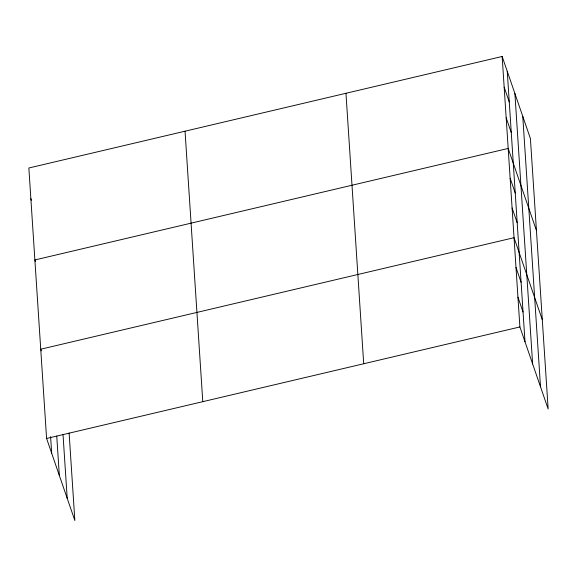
<?xml version="1.0" encoding="UTF-8"?>
<svg xmlns="http://www.w3.org/2000/svg" width="577" height="577" viewBox="0 0 577 577"><rect width="100%" height="100%" fill="white"/><g stroke="black" fill="none" stroke-linecap="round" stroke-linejoin="round"><path stroke-width="0.87" d="M502.149 56.481L519.899 326.95L548.15 408.999L530.407 138.53L502.149 56.481L28.85 168.001L46.593 438.47L74.851 520.519L69.11 433.017M46.593 438.47L519.899 326.95M504.161 87.134L509.26 101.941M506.173 117.787L511.272 132.595M536.437 230.49L508.186 148.44L34.88 259.96L35.449 261.605M510.14 178.192L515.232 192.999M512.087 207.944L517.187 222.751M542.293 319.745L514.042 237.695L40.736 349.215L41.306 350.859M515.989 267.447L521.089 282.254M517.944 297.198L523.043 312.006M30.862 198.654L31.425 200.298M522.762 116.338L540.512 386.814M514.893 93.474L532.636 363.95M507.248 71.288L524.998 341.757M345.962 93.279L363.705 363.748M185.037 131.195L202.787 401.664M63.016 434.452L67.206 498.333M56.748 436.089L59.337 475.47M50.603 436.652L51.692 453.277"/></g></svg>
